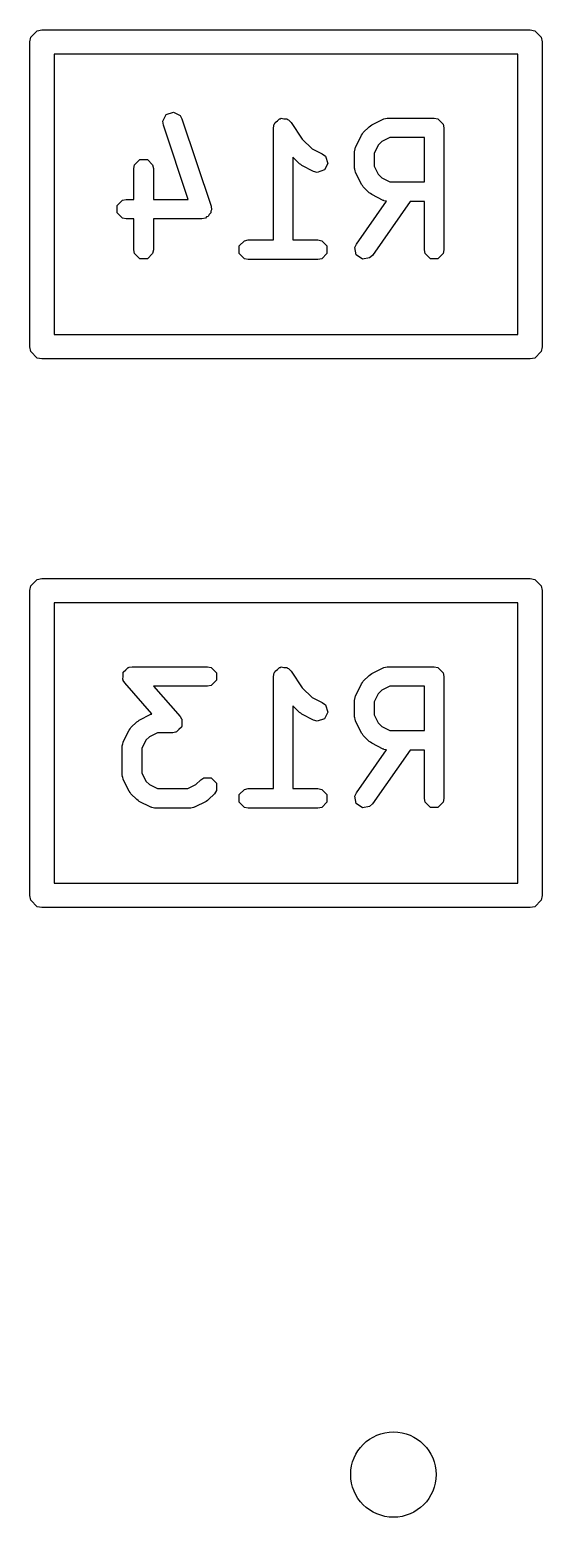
# Model space of a CAD drawing. Extents: x -0.03 to 2.01, y -0.16 to 2.46.
# Drawn here: x 1.6909 to 1.7736, y 2.0128 to 2.253 of the extents above; entities that cross this region are included whole.
import ezdxf

# ---------------------------------------------------------------- set-up
doc = ezdxf.new("R2010")
doc.units = 0
doc.header["$MEASUREMENT"] = 0
doc.layers.add('BLACK', color=7, linetype='CONTINUOUS')

msp = doc.modelspace()

# ---------------------------------------------------------------- linework, layer by layer
at = {"layer": 'BLACK', "linetype": 'CONTINUOUS'}
for p, q in [((1.69109, 2.25174), (1.69216, 2.2528)), ((1.69216, 2.2528), (1.69291, 2.25295)), ((1.69291, 2.25295), (1.77165, 2.25295)), ((1.77165, 2.25295), (1.77241, 2.2528)), ((1.77241, 2.2528), (1.77347, 2.25174)), ((1.69094, 2.25098), (1.69109, 2.25174)), ((1.69094, 2.20177), (1.69094, 2.25098)), ((1.77347, 2.25174), (1.77362, 2.25098)), ((1.77362, 2.25098), (1.77362, 2.20177)), ((1.69488, 2.24902), (1.69488, 2.20374)), ((1.76969, 2.24902), (1.69488, 2.24902)), ((1.76969, 2.20374), (1.76969, 2.24902)), ((1.71243, 2.23817), (1.71297, 2.23925)), ((1.71297, 2.23925), (1.71412, 2.23963)), ((1.71412, 2.23963), (1.71519, 2.23909)), ((1.71519, 2.23909), (1.7155, 2.23856)), ((1.7155, 2.23856), (1.72019, 2.22449)), ((1.73089, 2.23825), (1.73121, 2.23858)), ((1.73121, 2.23858), (1.73137, 2.23858)), ((1.73137, 2.23858), (1.73151, 2.23866)), ((1.73151, 2.23866), (1.73196, 2.23858)), ((1.73196, 2.23858), (1.73242, 2.23858)), ((1.73242, 2.23858), (1.73253, 2.23846)), ((1.73253, 2.23846), (1.73269, 2.23843)), ((1.73269, 2.23843), (1.73313, 2.23799)), ((1.74611, 2.23759), (1.74798, 2.23853)), ((1.74798, 2.23853), (1.74806, 2.23855)), ((1.74806, 2.23855), (1.74808, 2.23858)), ((1.74808, 2.23858), (1.74833, 2.23862)), ((1.74833, 2.23862), (1.74858, 2.23869)), ((1.74858, 2.23869), (1.74861, 2.23868)), ((1.74861, 2.23868), (1.74869, 2.23869)), ((1.74869, 2.23869), (1.75619, 2.23869)), ((1.75619, 2.23869), (1.75679, 2.23858)), ((1.75679, 2.23858), (1.75764, 2.23772)), ((1.71251, 2.23756), (1.71243, 2.23817)), ((1.71651, 2.22557), (1.71251, 2.23756)), ((1.73024, 2.23712), (1.73036, 2.23772)), ((1.73024, 2.21901), (1.73024, 2.23712)), ((1.73036, 2.23772), (1.73047, 2.23784)), ((1.73047, 2.23784), (1.73051, 2.238)), ((1.73051, 2.238), (1.73089, 2.23825)), ((1.73313, 2.23799), (1.73491, 2.23531)), ((1.74353, 2.23407), (1.74447, 2.23595)), ((1.74447, 2.23595), (1.74462, 2.23615)), ((1.74462, 2.23615), (1.74476, 2.23636)), ((1.74476, 2.23636), (1.7457, 2.2373)), ((1.7457, 2.2373), (1.74591, 2.23744)), ((1.74591, 2.23744), (1.74611, 2.23759)), ((1.75764, 2.23772), (1.75776, 2.23712)), ((1.75776, 2.23712), (1.75776, 2.21744)), ((1.73491, 2.23531), (1.7365, 2.23373)), ((1.7365, 2.23373), (1.73814, 2.2329)), ((1.74337, 2.23348), (1.74343, 2.23373)), ((1.74338, 2.23345), (1.74337, 2.23348)), ((1.74343, 2.23373), (1.74348, 2.23397)), ((1.74348, 2.23397), (1.74351, 2.234)), ((1.74351, 2.234), (1.74353, 2.23407)), ((1.74717, 2.23431), (1.74651, 2.233)), ((1.74775, 2.23489), (1.74717, 2.23431)), ((1.74906, 2.23555), (1.74775, 2.23489)), ((1.75461, 2.23555), (1.74906, 2.23555)), ((1.75461, 2.22838), (1.75461, 2.23555)), ((1.70774, 2.23056), (1.70786, 2.23116)), ((1.70786, 2.23116), (1.70871, 2.23201)), ((1.70871, 2.23201), (1.70992, 2.23201)), ((1.70992, 2.23201), (1.71077, 2.23116)), ((1.71077, 2.23116), (1.71089, 2.23056)), ((1.73445, 2.23132), (1.73339, 2.23238)), ((1.73339, 2.23238), (1.73339, 2.21901)), ((1.73466, 2.23118), (1.73445, 2.23132)), ((1.73486, 2.23102), (1.73466, 2.23118)), ((1.73814, 2.2329), (1.73863, 2.23253)), ((1.73901, 2.23138), (1.73847, 2.23031)), ((1.73863, 2.23253), (1.73901, 2.23138)), ((1.74336, 2.23337), (1.74338, 2.23345)), ((1.74336, 2.23056), (1.74336, 2.23337)), ((1.74651, 2.233), (1.74651, 2.23093)), ((1.70774, 2.22557), (1.70774, 2.23056)), ((1.71089, 2.23056), (1.71089, 2.22557)), ((1.73673, 2.23009), (1.73486, 2.23102)), ((1.73733, 2.22993), (1.73673, 2.23009)), ((1.73847, 2.23031), (1.73733, 2.22993)), ((1.74338, 2.23048), (1.74336, 2.23056)), ((1.74337, 2.23045), (1.74338, 2.23048)), ((1.74343, 2.2302), (1.74337, 2.23045)), ((1.74348, 2.22996), (1.74343, 2.2302)), ((1.74351, 2.22993), (1.74348, 2.22996)), ((1.74353, 2.22985), (1.74351, 2.22993)), ((1.74447, 2.22798), (1.74353, 2.22985)), ((1.74651, 2.23093), (1.74717, 2.22962)), ((1.74717, 2.22962), (1.74775, 2.22904)), ((1.74775, 2.22904), (1.74906, 2.22838)), ((1.74462, 2.22778), (1.74447, 2.22798)), ((1.74476, 2.22757), (1.74462, 2.22778)), ((1.7457, 2.22663), (1.74476, 2.22757)), ((1.74591, 2.22649), (1.7457, 2.22663)), ((1.74611, 2.22634), (1.74591, 2.22649)), ((1.74798, 2.2254), (1.74611, 2.22634)), ((1.74906, 2.22838), (1.75461, 2.22838)), ((1.70505, 2.2246), (1.7059, 2.22545)), ((1.70505, 2.22339), (1.70505, 2.2246)), ((1.7059, 2.22545), (1.70651, 2.22557)), ((1.70651, 2.22557), (1.70774, 2.22557)), ((1.71089, 2.22557), (1.71651, 2.22557)), ((1.72026, 2.22389), (1.72015, 2.22365)), ((1.72019, 2.22449), (1.72026, 2.22389)), ((1.74365, 2.21834), (1.74849, 2.22526)), ((1.75232, 2.22523), (1.74623, 2.21653)), ((1.74806, 2.22538), (1.74798, 2.2254)), ((1.74808, 2.22535), (1.74806, 2.22538)), ((1.74833, 2.2253), (1.74808, 2.22535)), ((1.74849, 2.22526), (1.74833, 2.2253)), ((1.75461, 2.22523), (1.75232, 2.22523)), ((1.75461, 2.21744), (1.75461, 2.22523)), ((1.7059, 2.22254), (1.70505, 2.22339)), ((1.70651, 2.22242), (1.7059, 2.22254)), ((1.70774, 2.22242), (1.70651, 2.22242)), ((1.70774, 2.21744), (1.70774, 2.22242)), ((1.71869, 2.22242), (1.71089, 2.22242)), ((1.71089, 2.22242), (1.71089, 2.21744)), ((1.71929, 2.22254), (1.71869, 2.22242)), ((1.71948, 2.22273), (1.71929, 2.22254)), ((1.71972, 2.22281), (1.71948, 2.22273)), ((1.71989, 2.22313), (1.71972, 2.22281)), ((1.72015, 2.22339), (1.71989, 2.22313)), ((1.72015, 2.22365), (1.72015, 2.22339)), ((1.70786, 2.21683), (1.70774, 2.21744)), ((1.70871, 2.21598), (1.70786, 2.21683)), ((1.71077, 2.21683), (1.70992, 2.21598)), ((1.71089, 2.21744), (1.71077, 2.21683)), ((1.72474, 2.21804), (1.72559, 2.21889)), ((1.72474, 2.21683), (1.72474, 2.21804)), ((1.72559, 2.21598), (1.72474, 2.21683)), ((1.72559, 2.21889), (1.72619, 2.21901)), ((1.72619, 2.21901), (1.73024, 2.21901)), ((1.73339, 2.21901), (1.73744, 2.21901)), ((1.73744, 2.21901), (1.73804, 2.21889)), ((1.73804, 2.21889), (1.73889, 2.21804)), ((1.73889, 2.21683), (1.73804, 2.21598)), ((1.73889, 2.21804), (1.73889, 2.21683)), ((1.7434, 2.21778), (1.74365, 2.21834)), ((1.74361, 2.21659), (1.7434, 2.21778)), ((1.75473, 2.21683), (1.75461, 2.21744)), ((1.75558, 2.21598), (1.75473, 2.21683)), ((1.75764, 2.21683), (1.75679, 2.21598)), ((1.75776, 2.21744), (1.75764, 2.21683)), ((1.70992, 2.21598), (1.70871, 2.21598)), ((1.72619, 2.21586), (1.72559, 2.21598)), ((1.73744, 2.21586), (1.72619, 2.21586)), ((1.73804, 2.21598), (1.73744, 2.21586)), ((1.7446, 2.2159), (1.74361, 2.21659)), ((1.74578, 2.21611), (1.7446, 2.2159)), ((1.74623, 2.21653), (1.74578, 2.21611)), ((1.75679, 2.21598), (1.75558, 2.21598)), ((1.69488, 2.20374), (1.76969, 2.20374)), ((1.69109, 2.20102), (1.69094, 2.20177)), ((1.69216, 2.19995), (1.69109, 2.20102)), ((1.69291, 2.1998), (1.69216, 2.19995)), ((1.77241, 2.19995), (1.77165, 2.1998)), ((1.77347, 2.20102), (1.77241, 2.19995)), ((1.77362, 2.20177), (1.77347, 2.20102)), ((1.77165, 2.1998), (1.69291, 2.1998)), ((1.69109, 2.16315), (1.69216, 2.16422)), ((1.69216, 2.16422), (1.69291, 2.16437)), ((1.69291, 2.16437), (1.77165, 2.16437)), ((1.77165, 2.16437), (1.77241, 2.16422)), ((1.77241, 2.16422), (1.77347, 2.16315)), ((1.69094, 2.1624), (1.69109, 2.16315)), ((1.69094, 2.11319), (1.69094, 2.1624)), ((1.77347, 2.16315), (1.77362, 2.1624)), ((1.77362, 2.1624), (1.77362, 2.11319)), ((1.69488, 2.16043), (1.69488, 2.11516)), ((1.76969, 2.16043), (1.69488, 2.16043)), ((1.76969, 2.11516), (1.76969, 2.16043)), ((1.70603, 2.14924), (1.70645, 2.1496)), ((1.70645, 2.1496), (1.70684, 2.14999)), ((1.70684, 2.14999), (1.70691, 2.15001)), ((1.70691, 2.15001), (1.70694, 2.15003)), ((1.70694, 2.15003), (1.707, 2.15002)), ((1.707, 2.15002), (1.70744, 2.15011)), ((1.70744, 2.15011), (1.71963, 2.15011)), ((1.71963, 2.15011), (1.72023, 2.14999)), ((1.72023, 2.14999), (1.72108, 2.14914)), ((1.73047, 2.14925), (1.73051, 2.14941)), ((1.73051, 2.14941), (1.73089, 2.14967)), ((1.73089, 2.14967), (1.73121, 2.14999)), ((1.73121, 2.14999), (1.73137, 2.14999)), ((1.73137, 2.14999), (1.73151, 2.15008)), ((1.73151, 2.15008), (1.73196, 2.14999)), ((1.73196, 2.14999), (1.73242, 2.14999)), ((1.73242, 2.14999), (1.73253, 2.14988)), ((1.73253, 2.14988), (1.73269, 2.14985)), ((1.73269, 2.14985), (1.73313, 2.14941)), ((1.73313, 2.14941), (1.73491, 2.14673)), ((1.74611, 2.14901), (1.74798, 2.14995)), ((1.74798, 2.14995), (1.74806, 2.14997)), ((1.74806, 2.14997), (1.74808, 2.14999)), ((1.74808, 2.14999), (1.74833, 2.15004)), ((1.74833, 2.15004), (1.74858, 2.15011)), ((1.74858, 2.15011), (1.74861, 2.1501)), ((1.74861, 2.1501), (1.74869, 2.15011)), ((1.74869, 2.15011), (1.75619, 2.15011)), ((1.75619, 2.15011), (1.75679, 2.14999)), ((1.75679, 2.14999), (1.75764, 2.14914)), ((1.70595, 2.14803), (1.70599, 2.14859)), ((1.70599, 2.14797), (1.70595, 2.14803)), ((1.70599, 2.14914), (1.70603, 2.14918)), ((1.70599, 2.14859), (1.70599, 2.14914)), ((1.70599, 2.14793), (1.70599, 2.14797)), ((1.70603, 2.14789), (1.70599, 2.14793)), ((1.70603, 2.14918), (1.70603, 2.14924)), ((1.70626, 2.1475), (1.70603, 2.14789)), ((1.71063, 2.1425), (1.70626, 2.1475)), ((1.72023, 2.14708), (1.71963, 2.14696)), ((1.72108, 2.14793), (1.72023, 2.14708)), ((1.72108, 2.14914), (1.72108, 2.14793)), ((1.73024, 2.14854), (1.73036, 2.14914)), ((1.73024, 2.13043), (1.73024, 2.14854)), ((1.73036, 2.14914), (1.73047, 2.14925)), ((1.74353, 2.14549), (1.74447, 2.14737)), ((1.74447, 2.14737), (1.74462, 2.14757)), ((1.74462, 2.14757), (1.74476, 2.14778)), ((1.74476, 2.14778), (1.7457, 2.14871)), ((1.7457, 2.14871), (1.74591, 2.14885)), ((1.74591, 2.14885), (1.74611, 2.14901)), ((1.75764, 2.14914), (1.75776, 2.14854)), ((1.75776, 2.14854), (1.75776, 2.12885)), ((1.71963, 2.14696), (1.71091, 2.14696)), ((1.71091, 2.14696), (1.71519, 2.14208)), ((1.73491, 2.14673), (1.7365, 2.14514)), ((1.7365, 2.14514), (1.73814, 2.14432)), ((1.74336, 2.14479), (1.74338, 2.14487)), ((1.74336, 2.14198), (1.74336, 2.14479)), ((1.74337, 2.1449), (1.74343, 2.14514)), ((1.74338, 2.14487), (1.74337, 2.1449)), ((1.74343, 2.14514), (1.74348, 2.14539)), ((1.74348, 2.14539), (1.74351, 2.14542)), ((1.74351, 2.14542), (1.74353, 2.14549)), ((1.74717, 2.14573), (1.74651, 2.14442)), ((1.74775, 2.14631), (1.74717, 2.14573)), ((1.74906, 2.14696), (1.74775, 2.14631)), ((1.75461, 2.14696), (1.74906, 2.14696)), ((1.75461, 2.1398), (1.75461, 2.14696)), ((1.70861, 2.14151), (1.71049, 2.14245)), ((1.71049, 2.14245), (1.71056, 2.14247)), ((1.71056, 2.14247), (1.71059, 2.14249)), ((1.71059, 2.14249), (1.71063, 2.1425)), ((1.73445, 2.14274), (1.73339, 2.1438)), ((1.73339, 2.1438), (1.73339, 2.13043)), ((1.73466, 2.1426), (1.73445, 2.14274)), ((1.73486, 2.14244), (1.73466, 2.1426)), ((1.73673, 2.1415), (1.73486, 2.14244)), ((1.73814, 2.14432), (1.73863, 2.14394)), ((1.73901, 2.1428), (1.73847, 2.14172)), ((1.73863, 2.14394), (1.73901, 2.1428)), ((1.74651, 2.14442), (1.74651, 2.14235)), ((1.74651, 2.14235), (1.74717, 2.14103)), ((1.70603, 2.13799), (1.70697, 2.13987)), ((1.70697, 2.13987), (1.70713, 2.14007)), ((1.70713, 2.14007), (1.70727, 2.14028)), ((1.70727, 2.14028), (1.7082, 2.14121)), ((1.7082, 2.14121), (1.70841, 2.14135)), ((1.70841, 2.14135), (1.70861, 2.14151)), ((1.715, 2.13998), (1.71461, 2.13958)), ((1.71542, 2.14034), (1.715, 2.13998)), ((1.71519, 2.14208), (1.71541, 2.14169)), ((1.71541, 2.14169), (1.71546, 2.14164)), ((1.71546, 2.14044), (1.71542, 2.1404)), ((1.71542, 2.1404), (1.71542, 2.14034)), ((1.71546, 2.14164), (1.71546, 2.14161)), ((1.71546, 2.14161), (1.7155, 2.14154)), ((1.7155, 2.14154), (1.71546, 2.14099)), ((1.71546, 2.14099), (1.71546, 2.14044)), ((1.73733, 2.14134), (1.73673, 2.1415)), ((1.73847, 2.14172), (1.73733, 2.14134)), ((1.74338, 2.1419), (1.74336, 2.14198)), ((1.74337, 2.14186), (1.74338, 2.1419)), ((1.74343, 2.14162), (1.74337, 2.14186)), ((1.74348, 2.14137), (1.74343, 2.14162)), ((1.74351, 2.14135), (1.74348, 2.14137)), ((1.74353, 2.14127), (1.74351, 2.14135)), ((1.74447, 2.1394), (1.74353, 2.14127)), ((1.74717, 2.14103), (1.74775, 2.14046)), ((1.74775, 2.14046), (1.74906, 2.1398)), ((1.70587, 2.1374), (1.70594, 2.13764)), ((1.70594, 2.13764), (1.70599, 2.13789)), ((1.70599, 2.13789), (1.70601, 2.13792)), ((1.70601, 2.13792), (1.70603, 2.13799)), ((1.70967, 2.13823), (1.70902, 2.13692)), ((1.71025, 2.13881), (1.70967, 2.13823)), ((1.71156, 2.13946), (1.71025, 2.13881)), ((1.714, 2.13946), (1.71156, 2.13946)), ((1.71444, 2.13955), (1.714, 2.13946)), ((1.71451, 2.13955), (1.71444, 2.13955)), ((1.71453, 2.13957), (1.71451, 2.13955)), ((1.71461, 2.13958), (1.71453, 2.13957)), ((1.74462, 2.1392), (1.74447, 2.1394)), ((1.74476, 2.13899), (1.74462, 2.1392)), ((1.7457, 2.13805), (1.74476, 2.13899)), ((1.74591, 2.13791), (1.7457, 2.13805)), ((1.74611, 2.13776), (1.74591, 2.13791)), ((1.74798, 2.13682), (1.74611, 2.13776)), ((1.74906, 2.1398), (1.75461, 2.1398)), ((1.70588, 2.13737), (1.70587, 2.1374)), ((1.70587, 2.13729), (1.70588, 2.13737)), ((1.70587, 2.1326), (1.70587, 2.13729)), ((1.70902, 2.13692), (1.70902, 2.13297)), ((1.74365, 2.12976), (1.74849, 2.13668)), ((1.75232, 2.13665), (1.74623, 2.12795)), ((1.74806, 2.1368), (1.74798, 2.13682)), ((1.74808, 2.13677), (1.74806, 2.1368)), ((1.74833, 2.13672), (1.74808, 2.13677)), ((1.74849, 2.13668), (1.74833, 2.13672)), ((1.75461, 2.13665), (1.75232, 2.13665)), ((1.75461, 2.12885), (1.75461, 2.13665)), ((1.70588, 2.13252), (1.70587, 2.1326)), ((1.70902, 2.13297), (1.70967, 2.13166)), ((1.70587, 2.13249), (1.70588, 2.13252)), ((1.70594, 2.13225), (1.70587, 2.13249)), ((1.70599, 2.132), (1.70594, 2.13225)), ((1.70601, 2.13197), (1.70599, 2.132)), ((1.70603, 2.1319), (1.70601, 2.13197)), ((1.70697, 2.13002), (1.70603, 2.1319)), ((1.70967, 2.13166), (1.71025, 2.13108)), ((1.71025, 2.13108), (1.71156, 2.13043)), ((1.71156, 2.13043), (1.71644, 2.13043)), ((1.71644, 2.13043), (1.71776, 2.13108)), ((1.71776, 2.13108), (1.71852, 2.13184)), ((1.71852, 2.13184), (1.71903, 2.13218)), ((1.71903, 2.13218), (1.72023, 2.13218)), ((1.72023, 2.13218), (1.72108, 2.13133)), ((1.72108, 2.13133), (1.72108, 2.13012)), ((1.72474, 2.12946), (1.72559, 2.13031)), ((1.72559, 2.13031), (1.72619, 2.13043)), ((1.72619, 2.13043), (1.73024, 2.13043)), ((1.73339, 2.13043), (1.73744, 2.13043)), ((1.73744, 2.13043), (1.73804, 2.13031)), ((1.73804, 2.13031), (1.73889, 2.12946)), ((1.70713, 2.12982), (1.70697, 2.13002)), ((1.70727, 2.12961), (1.70713, 2.12982)), ((1.7082, 2.12868), (1.70727, 2.12961)), ((1.70841, 2.12854), (1.7082, 2.12868)), ((1.70861, 2.12838), (1.70841, 2.12854)), ((1.71049, 2.12744), (1.70861, 2.12838)), ((1.7194, 2.12838), (1.71752, 2.12744)), ((1.7196, 2.12854), (1.7194, 2.12838)), ((1.7198, 2.12868), (1.7196, 2.12854)), ((1.72074, 2.12961), (1.7198, 2.12868)), ((1.72108, 2.13012), (1.72074, 2.12961)), ((1.72474, 2.12825), (1.72474, 2.12946)), ((1.72559, 2.1274), (1.72474, 2.12825)), ((1.73889, 2.12825), (1.73804, 2.1274)), ((1.73889, 2.12946), (1.73889, 2.12825)), ((1.7434, 2.12919), (1.74365, 2.12976)), ((1.74361, 2.12801), (1.7434, 2.12919)), ((1.7446, 2.12731), (1.74361, 2.12801)), ((1.74623, 2.12795), (1.74578, 2.12752)), ((1.75473, 2.12825), (1.75461, 2.12885)), ((1.75558, 2.1274), (1.75473, 2.12825)), ((1.75764, 2.12825), (1.75679, 2.1274)), ((1.75776, 2.12885), (1.75764, 2.12825)), ((1.71056, 2.12742), (1.71049, 2.12744)), ((1.71059, 2.1274), (1.71056, 2.12742)), ((1.71084, 2.12735), (1.71059, 2.1274)), ((1.71108, 2.12728), (1.71084, 2.12735)), ((1.71111, 2.12729), (1.71108, 2.12728)), ((1.71119, 2.12728), (1.71111, 2.12729)), ((1.71682, 2.12728), (1.71119, 2.12728)), ((1.71689, 2.12729), (1.71682, 2.12728)), ((1.71693, 2.12728), (1.71689, 2.12729)), ((1.71717, 2.12735), (1.71693, 2.12728)), ((1.71742, 2.1274), (1.71717, 2.12735)), ((1.71744, 2.12742), (1.71742, 2.1274)), ((1.71752, 2.12744), (1.71744, 2.12742)), ((1.72619, 2.12728), (1.72559, 2.1274)), ((1.73744, 2.12728), (1.72619, 2.12728)), ((1.73804, 2.1274), (1.73744, 2.12728)), ((1.74578, 2.12752), (1.7446, 2.12731)), ((1.75679, 2.1274), (1.75558, 2.1274)), ((1.69488, 2.11516), (1.76969, 2.11516)), ((1.69109, 2.11244), (1.69094, 2.11319)), ((1.69216, 2.11137), (1.69109, 2.11244)), ((1.69291, 2.11122), (1.69216, 2.11137)), ((1.77165, 2.11122), (1.69291, 2.11122)), ((1.77241, 2.11137), (1.77165, 2.11122)), ((1.77347, 2.11244), (1.77241, 2.11137)), ((1.77362, 2.11319), (1.77347, 2.11244))]:
    msp.add_line(p, q, dxfattribs=at)
at = {"layer": 'BLACK'}
msp.add_circle((1.74961, 2.01969), 0.00689, dxfattribs=at)

doc.saveas('drawing.dxf')
